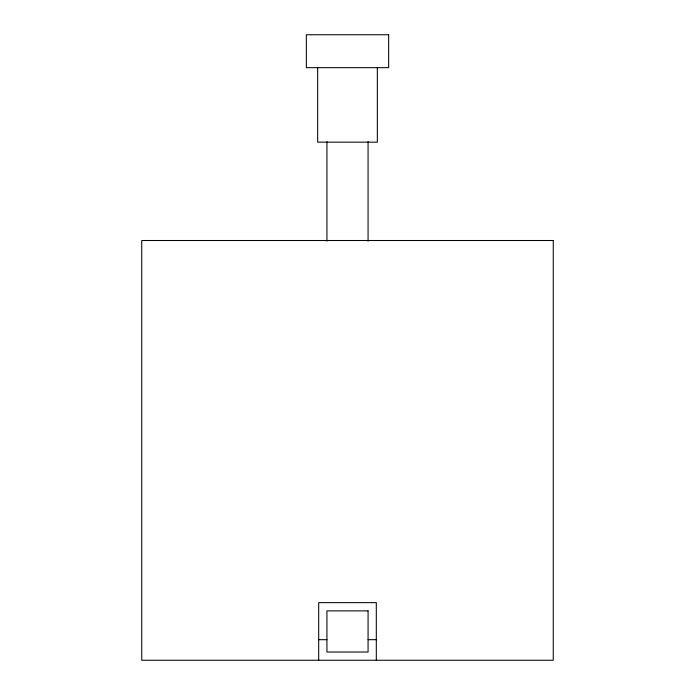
<?xml version="1.0" encoding="UTF-8"?>
<svg xmlns="http://www.w3.org/2000/svg" width="695" height="695" viewBox="0 0 695 695"><rect width="100%" height="100%" fill="white"/><g stroke="black" fill="none" stroke-linecap="round" stroke-linejoin="round"><path stroke-width="1.04" d="M318.692 639.678L326.928 639.678M368.072 639.678L376.308 639.678M377.342 67.667L377.342 142.154L317.658 142.154L317.658 67.667M376.308 660.25L376.308 602.635L318.692 602.635L318.692 660.25M368.072 141.667L368.072 241.208M326.928 141.667L326.928 241.208M388.653 34.75L306.347 34.75L306.347 67.667L388.653 67.667L388.653 34.75M553.255 240.505L141.745 240.505L141.745 660.25L553.255 660.25L553.255 240.505M368.072 610.87L326.928 610.87L326.928 652.023L368.072 652.023L368.072 610.87"/></g></svg>
